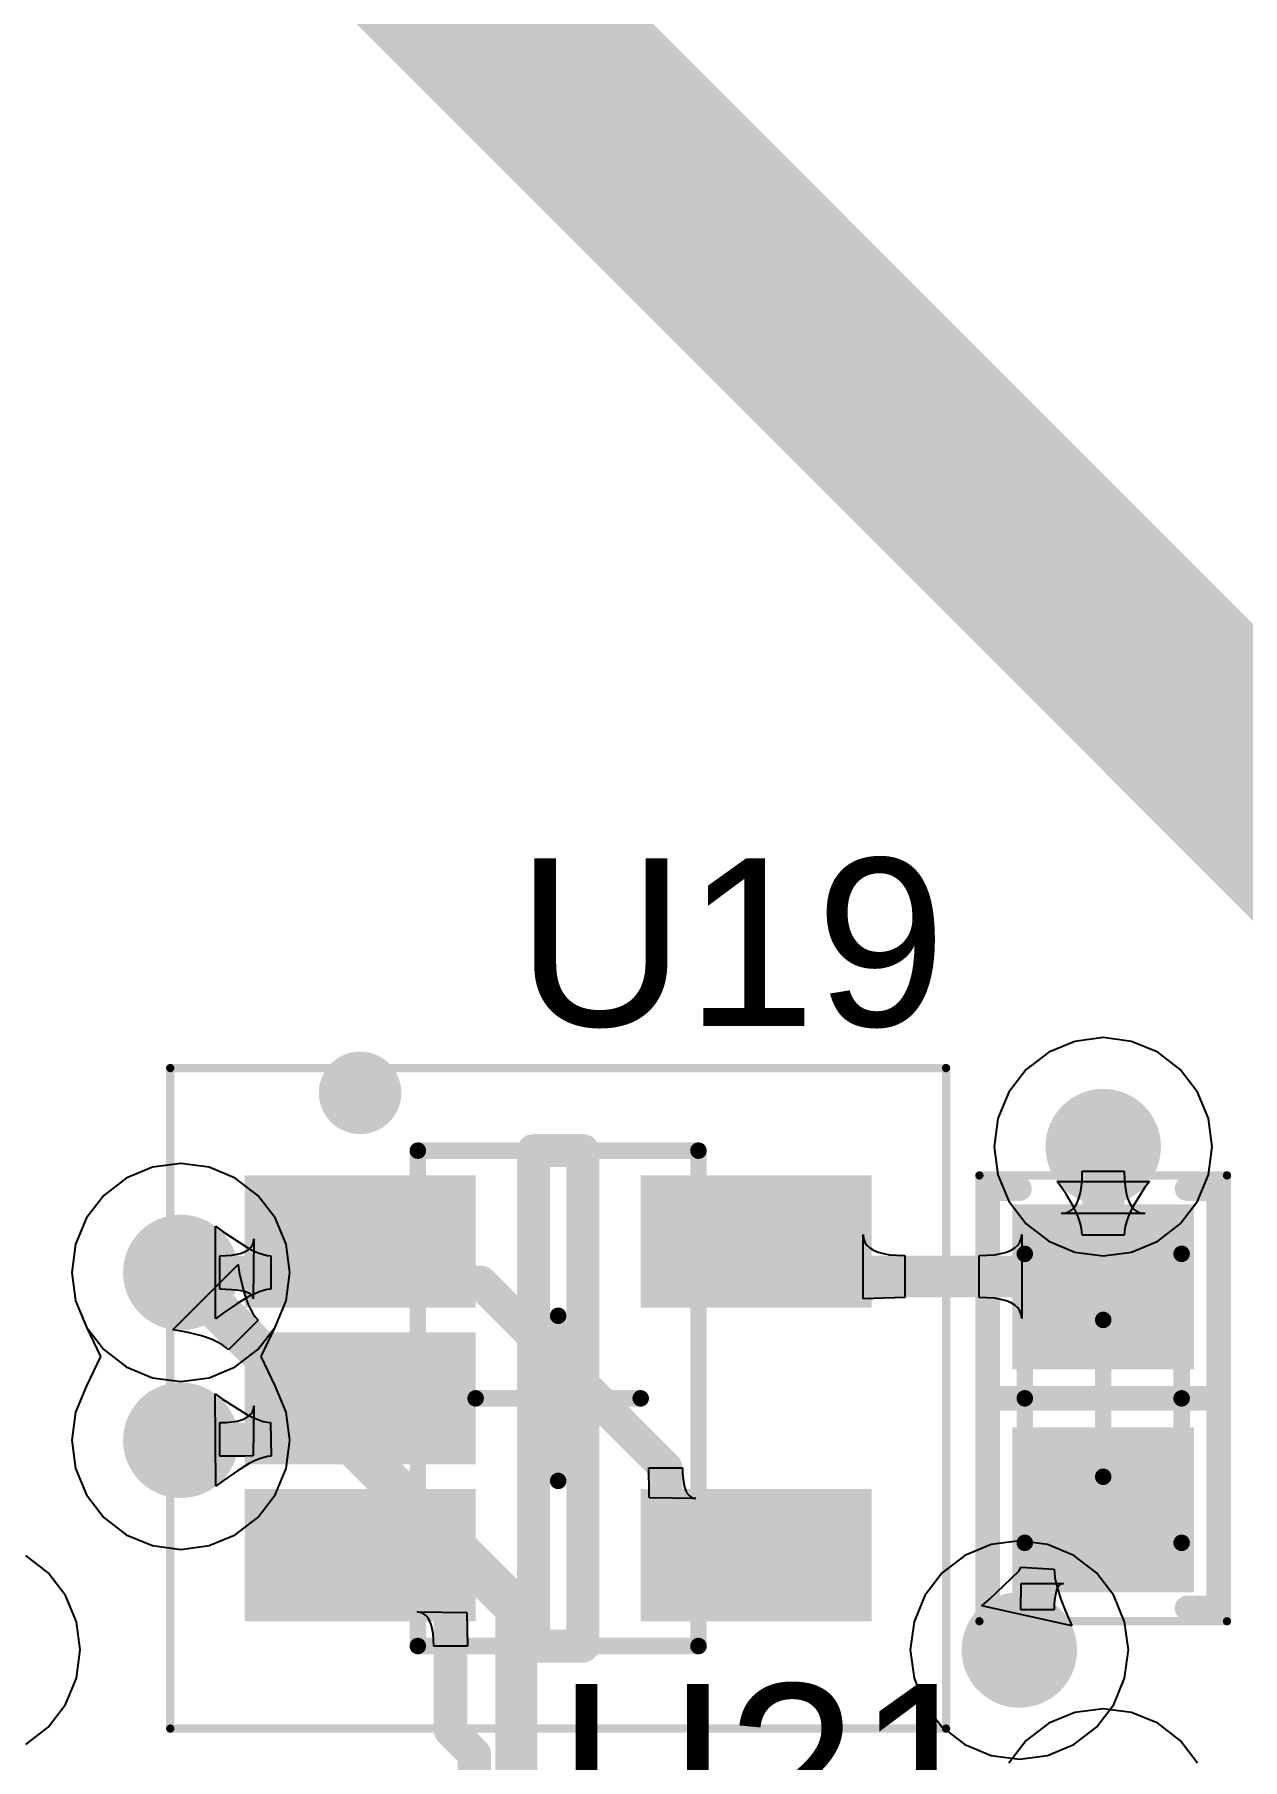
# Model space of a CAD drawing. Header units: inches. Extents: x -0.01 to 3.94, y -0.06 to 4.68.
# Drawn here: x 2.3851 to 2.6732, y 3.6539 to 4.0652 of the extents above; entities that cross this region are included whole.
import ezdxf

# ---------------------------------------------------------------- set-up
doc = ezdxf.new("R2010")
doc.units = ezdxf.units.IN
doc.header["$MEASUREMENT"] = 0
for name, color, linetype in [('Bottom Layer', 5, 'Continuous'), ('Int1 -GND)', 16, 'Continuous'), ('Int2 -PWR)', 76, 'Continuous'), ('Top 3D Body', 56, 'Continuous'), ('Top Courtyard', 56, 'Continuous'), ('Top Layer', 1, 'Continuous'), ('Top Overlay', 2, 'Continuous'), ('Top Paste', 8, 'Continuous'), ('Top Solder', 216, 'Continuous'), ('Via Holes', 16, 'Continuous')]:
    doc.layers.add(name, color=color, linetype=linetype)
doc.styles.add('Arial', font='', dxfattribs={"height": 0.2})
doc.styles.get('Arial').set_extended_font_data('Arial')

# ---------------------------------------------------------------- blocks, each defined once
blk = doc.blocks.new('A3DDA0BC_073E_4B18_9613_F713A7EC1E27_445')
at = {"layer": 'Top Layer'}
for points in [[(-0.07283465, 0.02362255), (-0.07283465, 0.05118165), (-0.02165355, 0.05118165), (-0.02165355, 0.02362255)], [(0.02165335, 0.02362255), (0.02165335, 0.05118165), (0.07283445, 0.05118165), (0.07283445, 0.02362255)], [(-0.07283465, -0.01377945), (-0.07283465, 0.01377965), (-0.02165355, 0.01377965), (-0.02165355, -0.01377945)], [(-0.07283465, -0.05118145), (-0.07283465, -0.02362235), (-0.02165355, -0.02362235), (-0.02165355, -0.05118145)], [(0.02165335, -0.05118145), (0.02165335, -0.02362235), (0.07283445, -0.02362235), (0.07283445, -0.05118145)]]:
    blk.add_hatch(color=1, dxfattribs=at).paths.add_polyline_path(points)
at = {"layer": 'Top Paste'}
for points in [[(-0.07283465, 0.02362255), (-0.07283465, 0.05118165), (-0.02165355, 0.05118165), (-0.02165355, 0.02362255)], [(0.02165335, 0.02362255), (0.02165335, 0.05118165), (0.07283445, 0.05118165), (0.07283445, 0.02362255)], [(-0.07283465, -0.01377945), (-0.07283465, 0.01377965), (-0.02165355, 0.01377965), (-0.02165355, -0.01377945)], [(-0.07283465, -0.05118145), (-0.07283465, -0.02362235), (-0.02165355, -0.02362235), (-0.02165355, -0.05118145)], [(0.02165335, -0.05118145), (0.02165335, -0.02362235), (0.07283445, -0.02362235), (0.07283445, -0.05118145)]]:
    blk.add_hatch(color=8, dxfattribs=at).paths.add_polyline_path(points)
at = {"layer": 'Top Solder'}
for points in [[(-0.07480315, 0.02165405), (-0.07480315, 0.05315015), (-0.01968505, 0.05315015), (-0.01968505, 0.02165405)], [(0.01968485, 0.02165405), (0.01968485, 0.05315015), (0.07480295, 0.05315015), (0.07480295, 0.02165405)], [(-0.07480315, -0.01574795), (-0.07480315, 0.01574815), (-0.01968505, 0.01574815), (-0.01968505, -0.01574795)], [(-0.07480315, -0.05314995), (-0.07480315, -0.02165385), (-0.01968505, -0.02165385), (-0.01968505, -0.05314995)], [(0.01968485, -0.05314995), (0.01968485, -0.02165385), (0.07480295, -0.02165385), (0.07480295, -0.05314995)]]:
    blk.add_hatch(color=216, dxfattribs=at).paths.add_polyline_path(points)
at = {"layer": 'Top 3D Body'}
for points in [[(-0.0334641, -0.0590559, 0.003937, 0.003937, 0), (-0.0334641, 0.0590561, 0.003937, 0.003937, 0)], [(-0.0334641, 0.0590561, 0.003937, 0.003937, 0), (0.0334639, 0.0590561, 0.003937, 0.003937, 0)], [(0.0334639, -0.0590559, 0.003937, 0.003937, 0), (0.0334639, 0.0590561, 0.003937, 0.003937, 0)], [(-0.0334641, -0.0590559, 0.003937, 0.003937, 0), (0.0334639, -0.0590559, 0.003937, 0.003937, 0)]]:
    blk.add_lwpolyline(points, format="xyseb", dxfattribs=at)
for points in [[(-0.0344483, 0.0590561, 0.0019685, 0.0019685, 1), (-0.0324799, 0.0590561, 0.0019685, 0.0019685, 1)], [(-0.0344483, 0.0590561, 0.0019685, 0.0019685, 1), (-0.0324799, 0.0590561, 0.0019685, 0.0019685, 1)], [(0.0324797, 0.0590561, 0.0019685, 0.0019685, 1), (0.0344481, 0.0590561, 0.0019685, 0.0019685, 1)], [(0.0324797, 0.0590561, 0.0019685, 0.0019685, 1), (0.0344481, 0.0590561, 0.0019685, 0.0019685, 1)], [(-0.0344483, -0.0590559, 0.0019685, 0.0019685, 1), (-0.0324799, -0.0590559, 0.0019685, 0.0019685, 1)], [(-0.0344483, -0.0590559, 0.0019685, 0.0019685, 1), (-0.0324799, -0.0590559, 0.0019685, 0.0019685, 1)], [(0.0324797, -0.0590559, 0.0019685, 0.0019685, 1), (0.0344481, -0.0590559, 0.0019685, 0.0019685, 1)], [(0.0324797, -0.0590559, 0.0019685, 0.0019685, 1), (0.0344481, -0.0590559, 0.0019685, 0.0019685, 1)]]:
    blk.add_lwpolyline(points, format="xyseb", close=True, dxfattribs=at)
at = {"layer": 'Top Courtyard'}
for points in [[(-0.0925201, -0.0787399, 0.0019685, 0.0019685, 0), (-0.0925201, 0.0787401, 0.0019685, 0.0019685, 0)], [(-0.0925201, 0.0787401, 0.0019685, 0.0019685, 0), (0.0925199, 0.0787401, 0.0019685, 0.0019685, 0)], [(0.0925199, -0.0787399, 0.0019685, 0.0019685, 0), (0.0925199, 0.0787401, 0.0019685, 0.0019685, 0)], [(-1e-07, -0.0196859, 0.003937, 0.003937, 0), (-1e-07, 0.0196861, 0.003937, 0.003937, 0)], [(-0.0196841, 1e-07, 0.003937, 0.003937, 0), (0.0196859, 1e-07, 0.003937, 0.003937, 0)], [(-0.0925201, -0.0787399, 0.0019685, 0.0019685, 0), (0.0925199, -0.0787399, 0.0019685, 0.0019685, 0)]]:
    blk.add_lwpolyline(points, format="xyseb", dxfattribs=at)
for points in [[(-0.0930122, 0.0787401, 0.0009842, 0.0009842, 1), (-0.092028, 0.0787401, 0.0009842, 0.0009842, 1)], [(-0.0930122, 0.0787401, 0.0009842, 0.0009842, 1), (-0.092028, 0.0787401, 0.0009842, 0.0009842, 1)], [(0.0920278, 0.0787401, 0.0009842, 0.0009842, 1), (0.093012, 0.0787401, 0.0009842, 0.0009842, 1)], [(0.0920278, 0.0787401, 0.0009842, 0.0009842, 1), (0.093012, 0.0787401, 0.0009842, 0.0009842, 1)], [(-0.0009843, 0.0196861, 0.0019685, 0.0019685, 1), (0.0009841, 0.0196861, 0.0019685, 0.0019685, 1)], [(-0.0206683, 1e-07, 0.0019685, 0.0019685, 1), (-0.0186999, 1e-07, 0.0019685, 0.0019685, 1)], [(0.0187017, 1e-07, 0.0019685, 0.0019685, 1), (0.0206701, 1e-07, 0.0019685, 0.0019685, 1)], [(-0.0009843, -0.0196859, 0.0019685, 0.0019685, 1), (0.0009841, -0.0196859, 0.0019685, 0.0019685, 1)], [(-0.0930122, -0.0787399, 0.0009842, 0.0009842, 1), (-0.092028, -0.0787399, 0.0009842, 0.0009842, 1)], [(-0.0930122, -0.0787399, 0.0009842, 0.0009842, 1), (-0.092028, -0.0787399, 0.0009842, 0.0009842, 1)], [(0.0920278, -0.0787399, 0.0009842, 0.0009842, 1), (0.093012, -0.0787399, 0.0009842, 0.0009842, 1)], [(0.0920278, -0.0787399, 0.0009842, 0.0009842, 1), (0.093012, -0.0787399, 0.0009842, 0.0009842, 1)]]:
    blk.add_lwpolyline(points, format="xyseb", close=True, dxfattribs=at)
at = {"layer": 'Top Overlay'}
for points in [[(-0.0423228, 0.0728347, 0.0098425, 0.0098425, 1), (-0.0521654, 0.0728347, 0.0098425, 0.0098425, 1)], [(-0.054626, 0.0728347, 0.0049212, 0.0049212, 1), (-0.0497048, 0.0728347, 0.0049212, 0.0049212, 1)], [(-0.0447834, 0.0728347, 0.0049212, 0.0049212, 1), (-0.0398622, 0.0728347, 0.0049212, 0.0049212, 1)], [(-0.0078746, 0.0590561, 0.003937, 0.003937, 1), (-0.0039376, 0.0590561, 0.003937, 0.003937, 1)], [(-0.0078746, 0.0590561, 0.003937, 0.003937, 1), (-0.0039376, 0.0590561, 0.003937, 0.003937, 1)], [(0.0039374, 0.0590561, 0.003937, 0.003937, 1), (0.0078744, 0.0590561, 0.003937, 0.003937, 1)], [(0.0039374, 0.0590561, 0.003937, 0.003937, 1), (0.0078744, 0.0590561, 0.003937, 0.003937, 1)], [(-0.0078746, -0.0590559, 0.003937, 0.003937, 1), (-0.0039376, -0.0590559, 0.003937, 0.003937, 1)], [(-0.0078746, -0.0590559, 0.003937, 0.003937, 1), (-0.0039376, -0.0590559, 0.003937, 0.003937, 1)], [(0.0039374, -0.0590559, 0.003937, 0.003937, 1), (0.0078744, -0.0590559, 0.003937, 0.003937, 1)], [(0.0039374, -0.0590559, 0.003937, 0.003937, 1), (0.0078744, -0.0590559, 0.003937, 0.003937, 1)]]:
    blk.add_lwpolyline(points, format="xyseb", close=True, dxfattribs=at)
for points in [[(-0.0059061, 0.0590561, 0.007874, 0.007874, 0), (0.0059059, 0.0590561, 0.007874, 0.007874, 0)], [(-0.0059061, -0.0590559, 0.007874, 0.007874, 0), (-0.0059061, 0.0590561, 0.007874, 0.007874, 0)], [(0.0059059, -0.0590559, 0.007874, 0.007874, 0), (0.0059059, 0.0590561, 0.007874, 0.007874, 0)], [(-0.0059061, -0.0590559, 0.007874, 0.007874, 0), (0.0059059, -0.0590559, 0.007874, 0.007874, 0)]]:
    blk.add_lwpolyline(points, format="xyseb", dxfattribs=at)
blk = doc.blocks.new('CAP_0603_1608_597')
at = {"layer": 'Top Layer'}
for points in [[(-0.04429065, -0.01968515), (-0.04429065, 0.01968495), (-0.008857550000000002, 0.01968495), (-0.008857549999999997, -0.01968515)], [(0.008857350000000003, -0.01968515), (0.008857349999999996, 0.01968495), (0.04429045, 0.01968495), (0.04429045, -0.01968515)]]:
    blk.add_hatch(color=1, dxfattribs=at).paths.add_polyline_path(points)
at = {"layer": 'Top Paste'}
for points in [[(-0.04429065, -0.01968515), (-0.04429065, 0.01968495), (-0.008857550000000002, 0.01968495), (-0.008857549999999997, -0.01968515)], [(0.008857350000000003, -0.01968515), (0.008857349999999996, 0.01968495), (0.04429045, 0.01968495), (0.04429045, -0.01968515)]]:
    blk.add_hatch(color=8, dxfattribs=at).paths.add_polyline_path(points)
at = {"layer": 'Top Solder'}
for points in [[(-0.04625915, -0.02165365), (-0.04625915, 0.02165345), (-0.006889050000000003, 0.02165345), (-0.006889049999999997, -0.02165365)], [(0.006888850000000003, -0.02165365), (0.006888849999999997, 0.02165345), (0.04625895, 0.02165345), (0.04625895, -0.02165365)]]:
    blk.add_hatch(color=216, dxfattribs=at).paths.add_polyline_path(points)
at = {"layer": 'Top 3D Body'}
for points in [[(0.0344479, 0.0186999, 0.003937, 0.003937, 0), (-0.0344481, 0.0186999, 0.003937, 0.003937, 0)], [(-0.0344481, -0.0187001, 0.003937, 0.003937, 0), (-0.0344481, 0.0186999, 0.003937, 0.003937, 0)], [(0.0344479, -0.0187001, 0.003937, 0.003937, 0), (0.0344479, 0.0186999, 0.003937, 0.003937, 0)], [(0.0344479, -0.0187001, 0.003937, 0.003937, 0), (-0.0344481, -0.0187001, 0.003937, 0.003937, 0)]]:
    blk.add_lwpolyline(points, format="xyseb", dxfattribs=at)
for points in [[(-0.0354323, 0.0186999, 0.0019685, 0.0019685, 1), (-0.0334639, 0.0186999, 0.0019685, 0.0019685, 1)], [(-0.0354323, 0.0186999, 0.0019685, 0.0019685, 1), (-0.0334639, 0.0186999, 0.0019685, 0.0019685, 1)], [(0.0334637, 0.0186999, 0.0019685, 0.0019685, 1), (0.0354321, 0.0186999, 0.0019685, 0.0019685, 1)], [(0.0334637, 0.0186999, 0.0019685, 0.0019685, 1), (0.0354321, 0.0186999, 0.0019685, 0.0019685, 1)], [(-0.0354323, -0.0187001, 0.0019685, 0.0019685, 1), (-0.0334639, -0.0187001, 0.0019685, 0.0019685, 1)], [(-0.0354323, -0.0187001, 0.0019685, 0.0019685, 1), (-0.0334639, -0.0187001, 0.0019685, 0.0019685, 1)], [(0.0334637, -0.0187001, 0.0019685, 0.0019685, 1), (0.0354321, -0.0187001, 0.0019685, 0.0019685, 1)], [(0.0334637, -0.0187001, 0.0019685, 0.0019685, 1), (0.0354321, -0.0187001, 0.0019685, 0.0019685, 1)]]:
    blk.add_lwpolyline(points, format="xyseb", close=True, dxfattribs=at)
at = {"layer": 'Top Courtyard'}
for points in [[(0.0531499, 0.0295279, 0.0019685, 0.0019685, 0), (-0.0531501, 0.0295279, 0.0019685, 0.0019685, 0)], [(-0.0531501, -0.0295281, 0.0019685, 0.0019685, 0), (-0.0531501, 0.0295279, 0.0019685, 0.0019685, 0)], [(0.0531499, -0.0295281, 0.0019685, 0.0019685, 0), (0.0531499, 0.0295279, 0.0019685, 0.0019685, 0)], [(-1e-07, -0.0187001, 0.003937, 0.003937, 0), (-1e-07, 0.0186999, 0.003937, 0.003937, 0)], [(0.0186999, -1e-07, 0.003937, 0.003937, 0), (-0.0187001, -1e-07, 0.003937, 0.003937, 0)], [(0.0531499, -0.0295281, 0.0019685, 0.0019685, 0), (-0.0531501, -0.0295281, 0.0019685, 0.0019685, 0)]]:
    blk.add_lwpolyline(points, format="xyseb", dxfattribs=at)
for points in [[(-0.0536422, 0.0295279, 0.0009842, 0.0009842, 1), (-0.052658, 0.0295279, 0.0009842, 0.0009842, 1)], [(-0.0536422, 0.0295279, 0.0009842, 0.0009842, 1), (-0.052658, 0.0295279, 0.0009842, 0.0009842, 1)], [(0.0526578, 0.0295279, 0.0009842, 0.0009842, 1), (0.053642, 0.0295279, 0.0009842, 0.0009842, 1)], [(0.0526578, 0.0295279, 0.0009842, 0.0009842, 1), (0.053642, 0.0295279, 0.0009842, 0.0009842, 1)], [(-0.0009843, 0.0186999, 0.0019685, 0.0019685, 1), (0.0009841, 0.0186999, 0.0019685, 0.0019685, 1)], [(-0.0196843, -1e-07, 0.0019685, 0.0019685, 1), (-0.0177159, -1e-07, 0.0019685, 0.0019685, 1)], [(0.0177157, -1e-07, 0.0019685, 0.0019685, 1), (0.0196841, -1e-07, 0.0019685, 0.0019685, 1)], [(-0.0009843, -0.0187001, 0.0019685, 0.0019685, 1), (0.0009841, -0.0187001, 0.0019685, 0.0019685, 1)], [(-0.0536422, -0.0295281, 0.0009842, 0.0009842, 1), (-0.052658, -0.0295281, 0.0009842, 0.0009842, 1)], [(-0.0536422, -0.0295281, 0.0009842, 0.0009842, 1), (-0.052658, -0.0295281, 0.0009842, 0.0009842, 1)], [(0.0526578, -0.0295281, 0.0009842, 0.0009842, 1), (0.053642, -0.0295281, 0.0009842, 0.0009842, 1)], [(0.0526578, -0.0295281, 0.0009842, 0.0009842, 1), (0.053642, -0.0295281, 0.0009842, 0.0009842, 1)]]:
    blk.add_lwpolyline(points, format="xyseb", close=True, dxfattribs=at)
at = {"layer": 'Top Overlay'}
for points in [[(-0.0500001, 0.0199999, 0.0059055, 0.0059055, 0), (-0.0500001, 0.0275599, 0.0059055, 0.0059055, 0)], [(0.0499999, 0.0275599, 0.0059055, 0.0059055, 0), (-0.0500001, 0.0275599, 0.0059055, 0.0059055, 0)], [(-1e-07, -0.0275581, 0.0059055, 0.0059055, 0), (-1e-07, 0.0275599, 0.0059055, 0.0059055, 0)], [(0.0499999, 0.0199999, 0.0059055, 0.0059055, 0), (0.0499999, 0.0275599, 0.0059055, 0.0059055, 0)], [(-0.0500001, -0.0275581, 0.0059055, 0.0059055, 0), (-0.0500001, -0.0200001, 0.0059055, 0.0059055, 0)], [(0.0499999, -0.0275581, 0.0059055, 0.0059055, 0), (0.0499999, -0.0200001, 0.0059055, 0.0059055, 0)], [(0.0499999, -0.0275581, 0.0059055, 0.0059055, 0), (-0.0500001, -0.0275581, 0.0059055, 0.0059055, 0)]]:
    blk.add_lwpolyline(points, format="xyseb", dxfattribs=at)
for points in [[(-0.0514765, 0.0275599, 0.0029527, 0.0029527, 1), (-0.0485237, 0.0275599, 0.0029527, 0.0029527, 1)], [(-0.0514765, 0.0275599, 0.0029527, 0.0029527, 1), (-0.0485237, 0.0275599, 0.0029527, 0.0029527, 1)], [(-0.0014765, 0.0275599, 0.0029527, 0.0029527, 1), (0.0014763, 0.0275599, 0.0029527, 0.0029527, 1)], [(0.0485235, 0.0275599, 0.0029527, 0.0029527, 1), (0.0514763, 0.0275599, 0.0029527, 0.0029527, 1)], [(0.0485235, 0.0275599, 0.0029527, 0.0029527, 1), (0.0514763, 0.0275599, 0.0029527, 0.0029527, 1)], [(-0.0514765, 0.0199999, 0.0029527, 0.0029527, 1), (-0.0485237, 0.0199999, 0.0029527, 0.0029527, 1)], [(0.0485235, 0.0199999, 0.0029527, 0.0029527, 1), (0.0514763, 0.0199999, 0.0029527, 0.0029527, 1)], [(-0.0514765, -0.0200001, 0.0029527, 0.0029527, 1), (-0.0485237, -0.0200001, 0.0029527, 0.0029527, 1)], [(0.0485235, -0.0200001, 0.0029527, 0.0029527, 1), (0.0514763, -0.0200001, 0.0029527, 0.0029527, 1)], [(-0.0514765, -0.0275581, 0.0029527, 0.0029527, 1), (-0.0485237, -0.0275581, 0.0029527, 0.0029527, 1)], [(-0.0514765, -0.0275581, 0.0029527, 0.0029527, 1), (-0.0485237, -0.0275581, 0.0029527, 0.0029527, 1)], [(-0.0014765, -0.0275581, 0.0029527, 0.0029527, 1), (0.0014763, -0.0275581, 0.0029527, 0.0029527, 1)], [(0.0485235, -0.0275581, 0.0029527, 0.0029527, 1), (0.0514763, -0.0275581, 0.0029527, 0.0029527, 1)], [(0.0485235, -0.0275581, 0.0029527, 0.0029527, 1), (0.0514763, -0.0275581, 0.0029527, 0.0029527, 1)]]:
    blk.add_lwpolyline(points, format="xyseb", close=True, dxfattribs=at)

msp = doc.modelspace()

# ---------------------------------------------------------------- hatches: boundary and pattern name
at = {"layer": 'Bottom Layer'}
h = msp.add_hatch(color=5, dxfattribs=at)
edge = h.paths.add_edge_path()
edge.add_arc((2.64, 3.8), 0.0137795, 0, 360)
h = msp.add_hatch(color=5, dxfattribs=at)
edge = h.paths.add_edge_path()
edge.add_arc((2.42, 3.77), 0.0137795, 0, 360)
h = msp.add_hatch(color=5, dxfattribs=at)
edge = h.paths.add_edge_path()
edge.add_arc((2.42, 3.73), 0.0137795, 0, 360)
h = msp.add_hatch(color=5, dxfattribs=at)
edge = h.paths.add_edge_path()
edge.add_arc((2.62, 3.68), 0.0137795, 0, 360)
at = {"layer": 'Int1 -GND)'}
h = msp.add_hatch(color=7, dxfattribs=at)
edge = h.paths.add_edge_path()
edge.add_arc((2.64, 3.8), 0.0137795, 0, 360)
h = msp.add_hatch(color=7, dxfattribs=at)
edge = h.paths.add_edge_path()
edge.add_arc((2.42, 3.77), 0.0137795, 0, 360)
h = msp.add_hatch(color=7, dxfattribs=at)
edge = h.paths.add_edge_path()
edge.add_arc((2.42, 3.73), 0.0137795, 0, 360)
h = msp.add_hatch(color=7, dxfattribs=at)
edge = h.paths.add_edge_path()
edge.add_arc((2.62, 3.68), 0.0137795, 0, 360)
at = {"layer": 'Int2 -PWR)'}
h = msp.add_hatch(color=7, dxfattribs=at)
edge = h.paths.add_edge_path()
edge.add_arc((2.64, 3.8), 0.0137795, 0, 360)
h = msp.add_hatch(color=7, dxfattribs=at)
edge = h.paths.add_edge_path()
edge.add_arc((2.42, 3.77), 0.0137795, 0, 360)
h = msp.add_hatch(color=7, dxfattribs=at)
edge = h.paths.add_edge_path()
edge.add_arc((2.42, 3.73), 0.0137795, 0, 360)
h = msp.add_hatch(color=7, dxfattribs=at)
edge = h.paths.add_edge_path()
edge.add_arc((2.62, 3.68), 0.0137795, 0, 360)
at = {"layer": 'Top Layer'}
h = msp.add_hatch(color=1, dxfattribs=at)
edge = h.paths.add_edge_path()
edge.add_arc((2.64, 3.8), 0.0137795, 0, 360)
h = msp.add_hatch(color=1, dxfattribs=at)
edge = h.paths.add_edge_path()
edge.add_arc((2.42, 3.77), 0.0137795, 0, 360)
h = msp.add_hatch(color=1, dxfattribs=at)
edge = h.paths.add_edge_path()
edge.add_arc((2.42, 3.73), 0.0137795, 0, 360)
h = msp.add_hatch(color=1, dxfattribs=at)
edge = h.paths.add_edge_path()
edge.add_arc((2.62, 3.68), 0.0137795, 0, 360)
at = {"layer": 'Via Holes'}
h = msp.add_hatch(color=7, dxfattribs=at)
edge = h.paths.add_edge_path()
edge.add_arc((2.64, 3.8), 0.0068897, 0, 360)
h = msp.add_hatch(color=7, dxfattribs=at)
edge = h.paths.add_edge_path()
edge.add_arc((2.42, 3.77), 0.0068897, 0, 360)
h = msp.add_hatch(color=7, dxfattribs=at)
edge = h.paths.add_edge_path()
edge.add_arc((2.42, 3.73), 0.0068897, 0, 360)
h = msp.add_hatch(color=7, dxfattribs=at)
edge = h.paths.add_edge_path()
edge.add_arc((2.62, 3.68), 0.0068897, 0, 360)

# ---------------------------------------------------------------- linework, layer by layer
at = {"layer": 'Bottom Layer'}
for p, q in [((2.4180597, 3.7563577), (2.4336423, 3.7719403)), ((2.4336423, 3.7719403), (2.4339445, 3.7700209)), ((2.4339445, 3.7700209), (2.4350907, 3.7650445)), ((2.4350907, 3.7650445), (2.4355527, 3.7636463)), ((2.4355527, 3.7636463), (2.4360545, 3.7623784)), ((2.4360545, 3.7623784), (2.4365963, 3.7612408)), ((2.4365963, 3.7612408), (2.437178, 3.7602335)), ((2.437178, 3.7602335), (2.4377997, 3.7593565)), ((2.4377997, 3.7593565), (2.4384612, 3.7586098)), ((2.4199791, 3.7560555), (2.4180597, 3.7563577)), ((2.4217682, 3.7557133), (2.4199791, 3.7560555)), ((2.4249555, 3.7549093), (2.4217682, 3.7557133)), ((2.4384612, 3.7586098), (2.4313902, 3.7515388)), ((2.4263537, 3.7544473), (2.4249555, 3.7549093)), ((2.4276216, 3.7539455), (2.4263537, 3.7544473)), ((2.4287592, 3.7534037), (2.4276216, 3.7539455)), ((2.4297665, 3.752822), (2.4287592, 3.7534037)), ((2.4306435, 3.7522003), (2.4297665, 3.752822)), ((2.4313902, 3.7515388), (2.4306435, 3.7522003))]:
    msp.add_line(p, q, dxfattribs=at)
for points in [[(2.42, 3.77, 0.01, 0.01, 0), (2.4207874, 3.7692126, 0.01, 0.01, 0)], [(2.4212598, 3.7687402, 0.01, 0.01, 0), (2.4212598, 3.769685, 0.01, 0.01, 0)], [(2.4212598, 3.7687402, 0.01, 0.01, 0), (2.4999998, 3.6900002, 0.01, 0.01, 0)], [(2.4999998, 3.6811024, 0.01, 0.01, 0), (2.4999998, 3.6900002, 0.01, 0.01, 0)], [(2.4999998, 3.6811024, 0.01, 0.01, 0), (2.5000001, 0.7021243, 0.01, 0.01, 0)]]:
    msp.add_lwpolyline(points, format="xyseb", dxfattribs=at)
for points in [[(2.4175, 3.77, 0.005, 0.005, 1), (2.4225, 3.77, 0.005, 0.005, 1)], [(2.4182874, 3.7692126, 0.005, 0.005, 1), (2.4232874, 3.7692126, 0.005, 0.005, 1)], [(2.4187598, 3.769685, 0.005, 0.005, 1), (2.4237598, 3.769685, 0.005, 0.005, 1)], [(2.4187598, 3.7687402, 0.005, 0.005, 1), (2.4237598, 3.7687402, 0.005, 0.005, 1)], [(2.4187598, 3.7687402, 0.005, 0.005, 1), (2.4237598, 3.7687402, 0.005, 0.005, 1)], [(2.4974998, 3.6900002, 0.005, 0.005, 1), (2.5024998, 3.6900002, 0.005, 0.005, 1)], [(2.4974998, 3.6900002, 0.005, 0.005, 1), (2.5024998, 3.6900002, 0.005, 0.005, 1)], [(2.4974998, 3.6811024, 0.005, 0.005, 1), (2.5024998, 3.6811024, 0.005, 0.005, 1)], [(2.4974998, 3.6811024, 0.005, 0.005, 1), (2.5024998, 3.6811024, 0.005, 0.005, 1)]]:
    msp.add_lwpolyline(points, format="xyseb", close=True, dxfattribs=at)
at = {"layer": 'Int1 -GND)'}
for p, q in [((2.6332702, 3.825116), (2.626999, 3.8225184)), ((2.64, 3.826002), (2.6332702, 3.825116)), ((2.6467298, 3.825116), (2.64, 3.826002)), ((2.653001, 3.8225184), (2.6467298, 3.825116)), ((2.626999, 3.8225184), (2.6216138, 3.8183862)), ((2.6583862, 3.8183862), (2.653001, 3.8225184)), ((2.6216138, 3.8183862), (2.6174816, 3.813001)), ((2.6625184, 3.813001), (2.6583862, 3.8183862)), ((2.6174816, 3.813001), (2.614884, 3.8067298)), ((2.665116, 3.8067298), (2.6625184, 3.813001)), ((2.614884, 3.8067298), (2.613998, 3.8)), ((2.666002, 3.8), (2.665116, 3.8067298)), ((2.613998, 3.8), (2.614884, 3.7932702)), ((2.665116, 3.7932702), (2.666002, 3.8)), ((2.406999, 3.7925184), (2.4016138, 3.7883862)), ((2.4132702, 3.795116), (2.406999, 3.7925184)), ((2.42, 3.796002), (2.4132702, 3.795116)), ((2.4267298, 3.795116), (2.42, 3.796002)), ((2.433001, 3.7925184), (2.4267298, 3.795116)), ((2.4383862, 3.7883862), (2.433001, 3.7925184)), ((2.614884, 3.7932702), (2.6174816, 3.786999)), ((2.6625184, 3.786999), (2.665116, 3.7932702)), ((2.4016138, 3.7883862), (2.3974816, 3.783001)), ((2.4425184, 3.783001), (2.4383862, 3.7883862)), ((2.6174816, 3.786999), (2.6216138, 3.7816138)), ((2.6583862, 3.7816138), (2.6625184, 3.786999)), ((2.3974816, 3.783001), (2.394884, 3.7767298)), ((2.445116, 3.7767298), (2.4425184, 3.783001)), ((2.6216138, 3.7816138), (2.626999, 3.7774816)), ((2.653001, 3.7774816), (2.6583862, 3.7816138)), ((2.394884, 3.7767298), (2.393998, 3.77)), ((2.446002, 3.77), (2.445116, 3.7767298)), ((2.626999, 3.7774816), (2.6332702, 3.774884)), ((2.6467298, 3.774884), (2.653001, 3.7774816)), ((2.6332702, 3.774884), (2.64, 3.773998)), ((2.64, 3.773998), (2.6467298, 3.774884)), ((2.393998, 3.77), (2.394884, 3.7632702)), ((2.445116, 3.7632702), (2.446002, 3.77)), ((2.394884, 3.7632702), (2.3974816, 3.756999)), ((2.4425184, 3.756999), (2.445116, 3.7632702)), ((2.3974816, 3.756999), (2.4016138, 3.7516138)), ((2.4383862, 3.7516138), (2.4425184, 3.756999)), ((2.4016138, 3.7516138), (2.406999, 3.7474816)), ((2.433001, 3.7474816), (2.4383862, 3.7516138)), ((2.406999, 3.7474816), (2.4132702, 3.744884)), ((2.4267298, 3.744884), (2.433001, 3.7474816)), ((2.4132702, 3.744884), (2.42, 3.743998)), ((2.42, 3.743998), (2.4267298, 3.744884)), ((2.3883862, 3.6983862), (2.383001, 3.7025184)), ((2.3925184, 3.693001), (2.3883862, 3.6983862)), ((2.395116, 3.6867298), (2.3925184, 3.693001)), ((2.396002, 3.68), (2.395116, 3.6867298)), ((2.395116, 3.6732702), (2.396002, 3.68)), ((2.3925184, 3.666999), (2.395116, 3.6732702)), ((2.3883862, 3.6616138), (2.3925184, 3.666999)), ((2.6332702, 3.665116), (2.626999, 3.6625184)), ((2.64, 3.666002), (2.6332702, 3.665116)), ((2.6467298, 3.665116), (2.64, 3.666002)), ((2.653001, 3.6625184), (2.6467298, 3.665116)), ((2.383001, 3.6574816), (2.3883862, 3.6616138)), ((2.626999, 3.6625184), (2.6216138, 3.6583862)), ((2.6583862, 3.6583862), (2.653001, 3.6625184)), ((2.6216138, 3.6583862), (2.6174816, 3.653001)), ((2.6625184, 3.653001), (2.6583862, 3.6583862))]:
    msp.add_line(p, q, dxfattribs=at)
at = {"layer": 'Int2 -PWR)'}
for p, q in [((2.406999, 3.7925184), (2.4016138, 3.7883862)), ((2.4132702, 3.795116), (2.406999, 3.7925184)), ((2.42, 3.796002), (2.4132702, 3.795116)), ((2.4267298, 3.795116), (2.42, 3.796002)), ((2.433001, 3.7925184), (2.4267298, 3.795116)), ((2.4383862, 3.7883862), (2.433001, 3.7925184)), ((2.4016138, 3.7883862), (2.3974816, 3.783001)), ((2.4425184, 3.783001), (2.4383862, 3.7883862)), ((2.3974816, 3.783001), (2.394884, 3.7767298)), ((2.445116, 3.7767298), (2.4425184, 3.783001)), ((2.394884, 3.7767298), (2.393998, 3.77)), ((2.446002, 3.77), (2.445116, 3.7767298)), ((2.393998, 3.77), (2.394884, 3.7632702)), ((2.445116, 3.7632702), (2.446002, 3.77)), ((2.394884, 3.7632702), (2.3974815, 3.7569991)), ((2.4425184, 3.756999), (2.445116, 3.7632702)), ((2.3974815, 3.7569991), (2.4008395, 3.75)), ((2.4391605, 3.75), (2.4425184, 3.756999)), ((2.4008395, 3.75), (2.3974816, 3.743001)), ((2.4425185, 3.7430009), (2.4391605, 3.75)), ((2.3974816, 3.743001), (2.394884, 3.7367298)), ((2.445116, 3.7367298), (2.4425185, 3.7430009)), ((2.394884, 3.7367298), (2.393998, 3.73)), ((2.446002, 3.73), (2.445116, 3.7367298)), ((2.393998, 3.73), (2.394884, 3.7232702)), ((2.445116, 3.7232702), (2.446002, 3.73)), ((2.394884, 3.7232702), (2.3974816, 3.716999)), ((2.4425184, 3.716999), (2.445116, 3.7232702)), ((2.3974816, 3.716999), (2.4016138, 3.7116138)), ((2.4383862, 3.7116138), (2.4425184, 3.716999)), ((2.4016138, 3.7116138), (2.406999, 3.7074816)), ((2.433001, 3.7074816), (2.4383862, 3.7116138)), ((2.406999, 3.7074816), (2.4132702, 3.704884)), ((2.4267298, 3.704884), (2.433001, 3.7074816)), ((2.62, 3.706002), (2.6132702, 3.705116)), ((2.6267298, 3.705116), (2.62, 3.706002)), ((2.4132702, 3.704884), (2.42, 3.703998)), ((2.42, 3.703998), (2.4267298, 3.704884)), ((2.606999, 3.7025184), (2.6016138, 3.6983862)), ((2.6132702, 3.705116), (2.606999, 3.7025184)), ((2.633001, 3.7025184), (2.6267298, 3.705116)), ((2.6383862, 3.6983862), (2.633001, 3.7025184)), ((2.6016138, 3.6983862), (2.5974816, 3.693001)), ((2.6425184, 3.693001), (2.6383862, 3.6983862)), ((2.5974816, 3.693001), (2.594884, 3.6867298)), ((2.645116, 3.6867298), (2.6425184, 3.693001)), ((2.594884, 3.6867298), (2.593998, 3.68)), ((2.646002, 3.68), (2.645116, 3.6867298)), ((2.593998, 3.68), (2.594884, 3.6732702)), ((2.645116, 3.6732702), (2.646002, 3.68)), ((2.594884, 3.6732702), (2.5974816, 3.666999)), ((2.6425184, 3.666999), (2.645116, 3.6732702)), ((2.5974816, 3.666999), (2.6016138, 3.6616138)), ((2.6383862, 3.6616138), (2.6425184, 3.666999)), ((2.6016138, 3.6616138), (2.606999, 3.6574816)), ((2.633001, 3.6574816), (2.6383862, 3.6616138)), ((2.606999, 3.6574816), (2.6132702, 3.654884)), ((2.6267298, 3.654884), (2.633001, 3.6574816)), ((2.6132702, 3.654884), (2.62, 3.653998)), ((2.62, 3.653998), (2.6267298, 3.654884))]:
    msp.add_line(p, q, dxfattribs=at)
at = {"layer": 'Top Layer'}
for p, q in [((2.6348, 3.7905274), (2.63495, 3.7922478)), ((2.63495, 3.7922478), (2.635, 3.7941706)), ((2.635, 3.7941706), (2.645, 3.7941706)), ((2.645, 3.7941706), (2.64505, 3.7922478)), ((2.64505, 3.7922478), (2.6452, 3.7905274)), ((2.630125, 3.7901545), (2.6289815, 3.7917254)), ((2.6289815, 3.7917254), (2.6510185, 3.7917254)), ((2.6311481, 3.7886475), (2.630125, 3.7901545)), ((2.6328333, 3.7858251), (2.6311481, 3.7886475)), ((2.6342, 3.7876938), (2.63455, 3.7890094)), ((2.63455, 3.7890094), (2.6348, 3.7905274)), ((2.6452, 3.7905274), (2.64545, 3.7890094)), ((2.64545, 3.7890094), (2.6458, 3.7876938)), ((2.649875, 3.7901545), (2.6471667, 3.7858251)), ((2.6510185, 3.7917254), (2.649875, 3.7901545)), ((2.63, 3.7840506), (2.63095, 3.7841518)), ((2.65, 3.7840506), (2.63, 3.7840506)), ((2.63095, 3.7841518), (2.6318, 3.7844554)), ((2.6318, 3.7844554), (2.63255, 3.7849614)), ((2.63255, 3.7849614), (2.6332, 3.7856698)), ((2.6334954, 3.7845098), (2.6328333, 3.7858251)), ((2.6332, 3.7856698), (2.63375, 3.7865806)), ((2.634037, 3.7832584), (2.6334954, 3.7845098)), ((2.63375, 3.7865806), (2.6342, 3.7876938)), ((2.6458, 3.7876938), (2.64625, 3.7865806)), ((2.6465046, 3.7845098), (2.645963, 3.7832584)), ((2.64625, 3.7865806), (2.6468, 3.7856698)), ((2.6471667, 3.7858251), (2.6465046, 3.7845098)), ((2.6468, 3.7856698), (2.64745, 3.7849614)), ((2.64745, 3.7849614), (2.6482, 3.7844554)), ((2.6482, 3.7844554), (2.64905, 3.7841518)), ((2.64905, 3.7841518), (2.65, 3.7840506)), ((2.4282746, 3.7589815), (2.4282746, 3.7810185)), ((2.4282746, 3.7810185), (2.4300887, 3.779685)), ((2.4300887, 3.779685), (2.4362424, 3.7757546)), ((2.6344583, 3.7820709), (2.634037, 3.7832584)), ((2.6347593, 3.7809473), (2.6344583, 3.7820709)), ((2.6349398, 3.7798877), (2.6347593, 3.7809473)), ((2.635, 3.7788919), (2.6349398, 3.7798877)), ((2.6450602, 3.7798877), (2.645, 3.7788919)), ((2.6452407, 3.7809473), (2.6450602, 3.7798877)), ((2.6455417, 3.7820709), (2.6452407, 3.7809473)), ((2.645963, 3.7832584), (2.6455417, 3.7820709)), ((2.43609, 3.77544), (2.4366605, 3.77596)), ((2.4362424, 3.7757546), (2.4375052, 3.775123)), ((2.4366605, 3.77596), (2.4370698, 3.77656)), ((2.4370698, 3.77656), (2.4373181, 3.77724)), ((2.4374054, 3.778), (2.4372854, 3.7637426)), ((2.4373181, 3.77724), (2.4374054, 3.778)), ((2.5827144, 3.7637426), (2.5827144, 3.7790506)), ((2.5827144, 3.7790506), (2.5828144, 3.7781006)), ((2.5828144, 3.7781006), (2.5831144, 3.7772506)), ((2.5831144, 3.7772506), (2.5836144, 3.7765006)), ((2.5836144, 3.7765006), (2.5843144, 3.7758506)), ((2.5843144, 3.7758506), (2.5852144, 3.7753006)), ((2.6180249, 3.7753006), (2.6189357, 3.7758506)), ((2.6189357, 3.7758506), (2.6196441, 3.7765006)), ((2.6196441, 3.7765006), (2.6201501, 3.7772506)), ((2.6201501, 3.7772506), (2.6204537, 3.7781006)), ((2.6204537, 3.7781006), (2.6205549, 3.7790506)), ((2.6205549, 3.7790506), (2.6205549, 3.7590506)), ((2.645, 3.7788919), (2.635, 3.7788919)), ((2.4292854, 3.774), (2.4308221, 3.77404)), ((2.4292854, 3.766), (2.4292854, 3.774)), ((2.4308221, 3.77404), (2.4321978, 3.77416)), ((2.4321978, 3.77416), (2.4334125, 3.77436)), ((2.4334125, 3.77436), (2.434466, 3.77464)), ((2.434466, 3.77464), (2.4353586, 3.775)), ((2.4353586, 3.775), (2.43609, 3.77544)), ((2.4375052, 3.775123), (2.4386578, 3.7746317)), ((2.4386578, 3.7746317), (2.4397001, 3.7742807)), ((2.4397001, 3.7742807), (2.4406321, 3.7740702)), ((2.4406321, 3.7740702), (2.4414539, 3.774)), ((2.4414539, 3.774), (2.4414539, 3.766)), ((2.5852144, 3.7753006), (2.5863144, 3.7748506)), ((2.5863144, 3.7748506), (2.5876144, 3.7745006)), ((2.5876144, 3.7745006), (2.5891144, 3.7742506)), ((2.5891144, 3.7742506), (2.5908144, 3.7741006)), ((2.5908144, 3.7741006), (2.5927144, 3.7740506)), ((2.5927144, 3.7740506), (2.5927144, 3.7640506)), ((2.6104349, 3.7740506), (2.6123577, 3.7741006)), ((2.6104349, 3.7640506), (2.6104349, 3.7740506)), ((2.6123577, 3.7741006), (2.6140781, 3.7742506)), ((2.6140781, 3.7742506), (2.6155961, 3.7745006)), ((2.6155961, 3.7745006), (2.6169117, 3.7748506)), ((2.6169117, 3.7748506), (2.6180249, 3.7753006)), ((2.4321654, 3.7659097), (2.4292854, 3.766)), ((2.4333654, 3.7657968), (2.4321654, 3.7659097)), ((2.4344054, 3.7656388), (2.4333654, 3.7657968)), ((2.4362424, 3.7642454), (2.433386, 3.7625609)), ((2.4352854, 3.7654357), (2.4344054, 3.7656388)), ((2.4360054, 3.7651873), (2.4352854, 3.7654357)), ((2.4365654, 3.7648939), (2.4360054, 3.7651873)), ((2.4375052, 3.764877), (2.4362424, 3.7642454)), ((2.4369654, 3.7645553), (2.4365654, 3.7648939)), ((2.4372054, 3.7641715), (2.4369654, 3.7645553)), ((2.4372854, 3.7637426), (2.4372054, 3.7641715)), ((2.4386578, 3.7653683), (2.4375052, 3.764877)), ((2.4397001, 3.7657193), (2.4386578, 3.7653683)), ((2.4406321, 3.7659298), (2.4397001, 3.7657193)), ((2.4414539, 3.766), (2.4406321, 3.7659298)), ((2.5927144, 3.7640506), (2.5827144, 3.7637426)), ((2.6123577, 3.7640006), (2.6104349, 3.7640506)), ((2.6140781, 3.7638506), (2.6123577, 3.7640006)), ((2.6155961, 3.7636006), (2.6140781, 3.7638506)), ((2.6169117, 3.7632506), (2.6155961, 3.7636006)), ((2.6180249, 3.7628006), (2.6169117, 3.7632506)), ((2.4300887, 3.760315), (2.4282746, 3.7589815)), ((2.433386, 3.7625609), (2.4300887, 3.760315)), ((2.6189357, 3.7622506), (2.6180249, 3.7628006)), ((2.6196441, 3.7616006), (2.6189357, 3.7622506)), ((2.6201501, 3.7608506), (2.6196441, 3.7616006)), ((2.6204537, 3.7600006), (2.6201501, 3.7608506)), ((2.6205549, 3.7590506), (2.6204537, 3.7600006)), ((2.4283844, 3.7190648), (2.428164, 3.7411007)), ((2.428164, 3.7411007), (2.4299801, 3.7397935)), ((2.4299801, 3.7397935), (2.4361468, 3.7359405)), ((2.4321957, 3.7343805), (2.4334096, 3.7345805)), ((2.4334096, 3.7345805), (2.4344628, 3.7348605)), ((2.4344628, 3.7348605), (2.4353552, 3.7352205)), ((2.4353552, 3.7352205), (2.4360868, 3.7356605)), ((2.4360868, 3.7356605), (2.4366576, 3.7361805)), ((2.4361468, 3.7359405), (2.437414, 3.7353213)), ((2.4366576, 3.7361805), (2.4370677, 3.7367805)), ((2.4370677, 3.7367805), (2.4373169, 3.7374605)), ((2.4374054, 3.7382205), (2.4372854, 3.7263406)), ((2.4373169, 3.7374605), (2.4374054, 3.7382205)), ((2.437414, 3.7353213), (2.4385714, 3.7348397)), ((2.4385714, 3.7348397), (2.4396191, 3.7344957)), ((2.4396191, 3.7344957), (2.4405569, 3.7342893)), ((2.4292854, 3.7342205), (2.4308209, 3.7342605)), ((2.4292854, 3.7262205), (2.4292854, 3.7342205)), ((2.4308209, 3.7342605), (2.4321957, 3.7343805)), ((2.4405569, 3.7342893), (2.441385, 3.7342205)), ((2.441385, 3.7342205), (2.4415188, 3.7262205)), ((2.4352854, 3.7262505), (2.4292854, 3.7262205)), ((2.4369654, 3.7262974), (2.4352854, 3.7262505)), ((2.4372054, 3.7263178), (2.4369654, 3.7262974)), ((2.4372854, 3.7263406), (2.4372054, 3.7263178)), ((2.4415188, 3.7262205), (2.4407032, 3.7261489)), ((2.4334862, 3.7227142), (2.4301956, 3.7204244)), ((2.4363343, 3.7244316), (2.4334862, 3.7227142)), ((2.4375925, 3.7250756), (2.4363343, 3.7244316)), ((2.43874, 3.7255765), (2.4375925, 3.7250756)), ((2.4397769, 3.7259343), (2.43874, 3.7255765)), ((2.4407032, 3.7261489), (2.4397769, 3.7259343)), ((2.5316533, 3.7234434), (2.5396533, 3.7234434)), ((2.5316965, 3.7174073), (2.5316533, 3.7234434)), ((2.5396533, 3.7234434), (2.5396852, 3.7220615)), ((2.4301956, 3.7204244), (2.4283844, 3.7190648)), ((2.5396852, 3.7220615), (2.5397807, 3.7208244)), ((2.5397807, 3.7208244), (2.53994, 3.719732)), ((2.53994, 3.719732), (2.540163, 3.7187843)), ((2.540163, 3.7187843), (2.5404497, 3.7179813)), ((2.5317302, 3.716545), (2.5316965, 3.7174073)), ((2.5317506, 3.7163295), (2.5317302, 3.716545)), ((2.5317734, 3.7162576), (2.5317506, 3.7163295)), ((2.5428391, 3.7161376), (2.5317734, 3.7162576)), ((2.5404497, 3.7179813), (2.5408002, 3.7173231)), ((2.5408002, 3.7173231), (2.5412143, 3.7168096)), ((2.5412143, 3.7168096), (2.5416922, 3.7164409)), ((2.5416922, 3.7164409), (2.5422338, 3.7162169)), ((2.5422338, 3.7162169), (2.5428391, 3.7161376)), ((2.6128228, 3.6920007), (2.6199448, 3.6989115)), ((2.6199448, 3.6989115), (2.6202223, 3.6993758)), ((2.6202223, 3.6993758), (2.6203148, 3.6997095)), ((2.6203148, 3.6997095), (2.6283148, 3.6992559)), ((2.6283148, 3.6992559), (2.6283567, 3.6983233)), ((2.6283567, 3.6983233), (2.6284822, 3.6972988)), ((2.6203148, 3.6896075), (2.6204349, 3.6958296)), ((2.6204349, 3.6958296), (2.6305369, 3.6958296)), ((2.6284822, 3.6972988), (2.6286915, 3.6961825)), ((2.6286703, 3.6935896), (2.6285148, 3.6927808)), ((2.6288703, 3.6942741), (2.6286703, 3.6935896)), ((2.6286915, 3.6961825), (2.6289845, 3.6949744)), ((2.6291148, 3.6948341), (2.6288703, 3.6942741)), ((2.6289845, 3.6949744), (2.6298216, 3.6922829)), ((2.6294036, 3.6952696), (2.6291148, 3.6948341)), ((2.6297369, 3.6955807), (2.6294036, 3.6952696)), ((2.6301147, 3.6957674), (2.6297369, 3.6955807)), ((2.6305369, 3.6958296), (2.6301147, 3.6957674)), ((2.6110655, 3.6904905), (2.6128228, 3.6920007)), ((2.6325004, 3.685798), (2.6110655, 3.6904905)), ((2.6283148, 3.6896075), (2.6203148, 3.6896075)), ((2.628337, 3.6907897), (2.6283148, 3.6896075)), ((2.6284037, 3.6918475), (2.628337, 3.6907897)), ((2.6285148, 3.6927808), (2.6284037, 3.6918475)), ((2.6298216, 3.6922829), (2.6309936, 3.689224)), ((2.6309936, 3.689224), (2.6325004, 3.685798)), ((2.4771065, 3.6889701), (2.4763465, 3.6890586)), ((2.4763465, 3.6890586), (2.4882264, 3.6889386)), ((2.4777865, 3.6887209), (2.4771065, 3.6889701)), ((2.4783865, 3.6883108), (2.4777865, 3.6887209)), ((2.4789065, 3.68774), (2.4783865, 3.6883108)), ((2.4793465, 3.6870084), (2.4789065, 3.68774)), ((2.4797065, 3.686116), (2.4793465, 3.6870084)), ((2.4799865, 3.6850628), (2.4797065, 3.686116)), ((2.4882264, 3.6889386), (2.4883465, 3.6809386)), ((2.4801865, 3.6838489), (2.4799865, 3.6850628)), ((2.4803065, 3.6824741), (2.4801865, 3.6838489)), ((2.4803465, 3.6809386), (2.4803065, 3.6824741)), ((2.4883465, 3.6809386), (2.4803465, 3.6809386))]:
    msp.add_line(p, q, dxfattribs=at)
for points in [[(2.4114171, 4.1535421, 0.05, 0.05, 0), (2.7661527, 3.7988065, 0.05, 0.05, 0)], [(2.64, 3.7665742, 0.01, 0.01, 0), (2.64, 3.8, 0.01, 0.01, 0)], [(2.4553538, 3.77, 0.008, 0.008, 0), (2.4627559, 3.7774021, 0.008, 0.008, 0)], [(2.4627559, 3.7774021, 0.008, 0.008, 0), (2.4725355, 3.7676225, 0.008, 0.008, 0)], [(2.5572439, 3.7774021, 0.01, 0.01, 0), (2.5690549, 3.7774021, 0.01, 0.01, 0)], [(2.5690549, 3.7774021, 0.01, 0.01, 0), (2.5778345, 3.7686225, 0.01, 0.01, 0)], [(2.42, 3.77, 0.008, 0.008, 0), (2.4553538, 3.77, 0.008, 0.008, 0)], [(2.4725355, 3.7676225, 0.008, 0.008, 0), (2.4914742, 3.7676225, 0.008, 0.008, 0)], [(2.4914742, 3.7676225, 0.008, 0.008, 0), (2.5356533, 3.7234434, 0.008, 0.008, 0)], [(2.5778345, 3.7690506, 0.01, 0.01, 0), (2.6375234, 3.7690506, 0.01, 0.01, 0)], [(2.5778345, 3.7686225, 0.01, 0.01, 0), (2.5778345, 3.7690506, 0.01, 0.01, 0)], [(2.6375234, 3.7690506, 0.01, 0.01, 0), (2.6399999, 3.7665741, 0.01, 0.01, 0)], [(2.6399999, 3.7665741, 0.01, 0.01, 0), (2.64, 3.7665742, 0.01, 0.01, 0)], [(2.4529763, 3.7302205, 0.008, 0.008, 0), (2.4627559, 3.7400001, 0.008, 0.008, 0)], [(2.42, 3.73, 0.008, 0.008, 0), (2.4202205, 3.7302205, 0.008, 0.008, 0)], [(2.4202205, 3.7302205, 0.008, 0.008, 0), (2.4529763, 3.7302205, 0.008, 0.008, 0)], [(2.5356533, 3.7123777, 0.008, 0.008, 0), (2.5356533, 3.7234434, 0.008, 0.008, 0)], [(2.5356533, 3.7123777, 0.008, 0.008, 0), (2.5454329, 3.7025981, 0.008, 0.008, 0)], [(2.6243148, 3.6997095, 0.008, 0.008, 0), (2.6380314, 3.7134261, 0.008, 0.008, 0)], [(2.6380314, 3.7134261, 0.008, 0.008, 0), (2.6399999, 3.7134261, 0.008, 0.008, 0)], [(2.4627559, 3.7025981, 0.008, 0.008, 0), (2.4745669, 3.7025981, 0.008, 0.008, 0)], [(2.4745669, 3.7025981, 0.008, 0.008, 0), (2.4843465, 3.6928185, 0.008, 0.008, 0)], [(2.5454329, 3.7025981, 0.008, 0.008, 0), (2.5572439, 3.7025981, 0.008, 0.008, 0)], [(2.6243148, 3.6896075, 0.008, 0.008, 0), (2.6243148, 3.6997095, 0.008, 0.008, 0)], [(2.4843465, 3.6608269, 0.008, 0.008, 0), (2.4843465, 3.6928185, 0.008, 0.008, 0)], [(2.62, 3.6852927, 0.008, 0.008, 0), (2.6243148, 3.6896075, 0.008, 0.008, 0)], [(2.62, 3.68, 0.008, 0.008, 0), (2.62, 3.6852927, 0.008, 0.008, 0)], [(2.6147073, 3.68, 0.008, 0.008, 0), (2.62, 3.68, 0.008, 0.008, 0)], [(2.4843465, 3.6608269, 0.008, 0.008, 0), (2.4899999, 3.6551735, 0.008, 0.008, 0)], [(2.4899999, 3.6231821, 0.008, 0.008, 0), (2.4899999, 3.6551735, 0.008, 0.008, 0)]]:
    msp.add_lwpolyline(points, format="xyseb", dxfattribs=at)
for points in [[(2.6375, 3.8, 0.005, 0.005, 1), (2.6425, 3.8, 0.005, 0.005, 1)], [(2.4607559, 3.7774021, 0.004, 0.004, 1), (2.4647559, 3.7774021, 0.004, 0.004, 1)], [(2.4607559, 3.7774021, 0.004, 0.004, 1), (2.4647559, 3.7774021, 0.004, 0.004, 1)], [(2.5547439, 3.7774021, 0.005, 0.005, 1), (2.5597439, 3.7774021, 0.005, 0.005, 1)], [(2.5665549, 3.7774021, 0.005, 0.005, 1), (2.5715549, 3.7774021, 0.005, 0.005, 1)], [(2.5665549, 3.7774021, 0.005, 0.005, 1), (2.5715549, 3.7774021, 0.005, 0.005, 1)], [(2.418, 3.77, 0.004, 0.004, 1), (2.422, 3.77, 0.004, 0.004, 1)], [(2.4533538, 3.77, 0.004, 0.004, 1), (2.4573538, 3.77, 0.004, 0.004, 1)], [(2.4533538, 3.77, 0.004, 0.004, 1), (2.4573538, 3.77, 0.004, 0.004, 1)], [(2.4705355, 3.7676225, 0.004, 0.004, 1), (2.4745355, 3.7676225, 0.004, 0.004, 1)], [(2.4705355, 3.7676225, 0.004, 0.004, 1), (2.4745355, 3.7676225, 0.004, 0.004, 1)], [(2.4894742, 3.7676225, 0.004, 0.004, 1), (2.4934742, 3.7676225, 0.004, 0.004, 1)], [(2.4894742, 3.7676225, 0.004, 0.004, 1), (2.4934742, 3.7676225, 0.004, 0.004, 1)], [(2.5753345, 3.7690506, 0.005, 0.005, 1), (2.5803345, 3.7690506, 0.005, 0.005, 1)], [(2.5753345, 3.7690506, 0.005, 0.005, 1), (2.5803345, 3.7690506, 0.005, 0.005, 1)], [(2.5753345, 3.7686225, 0.005, 0.005, 1), (2.5803345, 3.7686225, 0.005, 0.005, 1)], [(2.5753345, 3.7686225, 0.005, 0.005, 1), (2.5803345, 3.7686225, 0.005, 0.005, 1)], [(2.6350234, 3.7690506, 0.005, 0.005, 1), (2.6400234, 3.7690506, 0.005, 0.005, 1)], [(2.6350234, 3.7690506, 0.005, 0.005, 1), (2.6400234, 3.7690506, 0.005, 0.005, 1)], [(2.6374999, 3.7665741, 0.005, 0.005, 1), (2.6424999, 3.7665741, 0.005, 0.005, 1)], [(2.6374999, 3.7665741, 0.005, 0.005, 1), (2.6424999, 3.7665741, 0.005, 0.005, 1)], [(2.6375, 3.7665742, 0.005, 0.005, 1), (2.6425, 3.7665742, 0.005, 0.005, 1)], [(2.6375, 3.7665742, 0.005, 0.005, 1), (2.6425, 3.7665742, 0.005, 0.005, 1)], [(2.4607559, 3.7400001, 0.004, 0.004, 1), (2.4647559, 3.7400001, 0.004, 0.004, 1)], [(2.418, 3.73, 0.004, 0.004, 1), (2.422, 3.73, 0.004, 0.004, 1)], [(2.4182205, 3.7302205, 0.004, 0.004, 1), (2.4222205, 3.7302205, 0.004, 0.004, 1)], [(2.4182205, 3.7302205, 0.004, 0.004, 1), (2.4222205, 3.7302205, 0.004, 0.004, 1)], [(2.4509763, 3.7302205, 0.004, 0.004, 1), (2.4549763, 3.7302205, 0.004, 0.004, 1)], [(2.4509763, 3.7302205, 0.004, 0.004, 1), (2.4549763, 3.7302205, 0.004, 0.004, 1)], [(2.5336533, 3.7234434, 0.004, 0.004, 1), (2.5376533, 3.7234434, 0.004, 0.004, 1)], [(2.5336533, 3.7234434, 0.004, 0.004, 1), (2.5376533, 3.7234434, 0.004, 0.004, 1)], [(2.5336533, 3.7123777, 0.004, 0.004, 1), (2.5376533, 3.7123777, 0.004, 0.004, 1)], [(2.5336533, 3.7123777, 0.004, 0.004, 1), (2.5376533, 3.7123777, 0.004, 0.004, 1)], [(2.6360314, 3.7134261, 0.004, 0.004, 1), (2.6400314, 3.7134261, 0.004, 0.004, 1)], [(2.6360314, 3.7134261, 0.004, 0.004, 1), (2.6400314, 3.7134261, 0.004, 0.004, 1)], [(2.6379999, 3.7134261, 0.004, 0.004, 1), (2.6419999, 3.7134261, 0.004, 0.004, 1)], [(2.4607559, 3.7025981, 0.004, 0.004, 1), (2.4647559, 3.7025981, 0.004, 0.004, 1)], [(2.4725669, 3.7025981, 0.004, 0.004, 1), (2.4765669, 3.7025981, 0.004, 0.004, 1)], [(2.4725669, 3.7025981, 0.004, 0.004, 1), (2.4765669, 3.7025981, 0.004, 0.004, 1)], [(2.5434329, 3.7025981, 0.004, 0.004, 1), (2.5474329, 3.7025981, 0.004, 0.004, 1)], [(2.5434329, 3.7025981, 0.004, 0.004, 1), (2.5474329, 3.7025981, 0.004, 0.004, 1)], [(2.5552439, 3.7025981, 0.004, 0.004, 1), (2.5592439, 3.7025981, 0.004, 0.004, 1)], [(2.6223148, 3.6997095, 0.004, 0.004, 1), (2.6263148, 3.6997095, 0.004, 0.004, 1)], [(2.6223148, 3.6997095, 0.004, 0.004, 1), (2.6263148, 3.6997095, 0.004, 0.004, 1)], [(2.4823465, 3.6928185, 0.004, 0.004, 1), (2.4863465, 3.6928185, 0.004, 0.004, 1)], [(2.4823465, 3.6928185, 0.004, 0.004, 1), (2.4863465, 3.6928185, 0.004, 0.004, 1)], [(2.6223148, 3.6896075, 0.004, 0.004, 1), (2.6263148, 3.6896075, 0.004, 0.004, 1)], [(2.6223148, 3.6896075, 0.004, 0.004, 1), (2.6263148, 3.6896075, 0.004, 0.004, 1)], [(2.618, 3.6852927, 0.004, 0.004, 1), (2.622, 3.6852927, 0.004, 0.004, 1)], [(2.618, 3.6852927, 0.004, 0.004, 1), (2.622, 3.6852927, 0.004, 0.004, 1)], [(2.6127073, 3.68, 0.004, 0.004, 1), (2.6167073, 3.68, 0.004, 0.004, 1)], [(2.618, 3.68, 0.004, 0.004, 1), (2.622, 3.68, 0.004, 0.004, 1)], [(2.618, 3.68, 0.004, 0.004, 1), (2.622, 3.68, 0.004, 0.004, 1)], [(2.4823465, 3.6608269, 0.004, 0.004, 1), (2.4863465, 3.6608269, 0.004, 0.004, 1)], [(2.4823465, 3.6608269, 0.004, 0.004, 1), (2.4863465, 3.6608269, 0.004, 0.004, 1)], [(2.4879999, 3.6551735, 0.004, 0.004, 1), (2.4919999, 3.6551735, 0.004, 0.004, 1)], [(2.4879999, 3.6551735, 0.004, 0.004, 1), (2.4919999, 3.6551735, 0.004, 0.004, 1)]]:
    msp.add_lwpolyline(points, format="xyseb", close=True, dxfattribs=at)

# ---------------------------------------------------------------- block references
msp.add_blockref('A3DDA0BC_073E_4B18_9613_F713A7EC1E27_445', (2.51, 3.74))
at = {"rotation": 270}
msp.add_blockref('CAP_0603_1608_597', (2.64, 3.74), dxfattribs=at)

# ---------------------------------------------------------------- texts
at = {"layer": 'Top Overlay', "style": 'Arial'}
for s, p in [('U19', (2.5, 3.8287402)), ('U21', (2.5098425, 3.6318898))]:
    msp.add_text(s, height=0.04, dxfattribs=at).set_placement(p)

doc.saveas('drawing.dxf')
